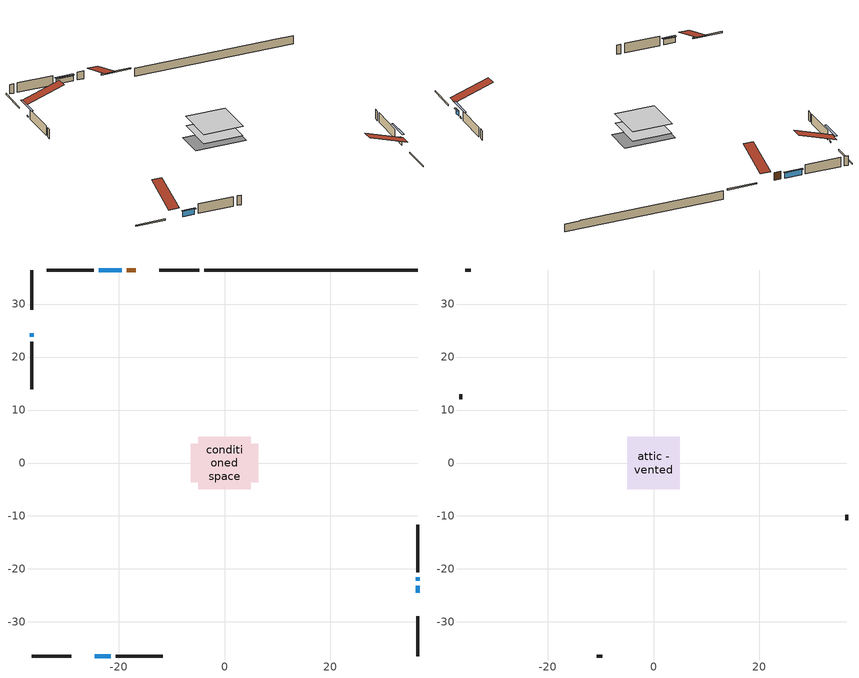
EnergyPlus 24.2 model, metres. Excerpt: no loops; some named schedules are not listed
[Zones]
conditioned space
 floor adiabatic (AdiabaticFloorConstruction): -4.93,-4.93 -4.93,4.93 4.93,4.93 4.93,-4.93 z0.45
 floor foundation (Slab1 construction): -6.4,-3.66 -6.4,3.66 6.4,3.66 6.4,-3.66 z-1.68
 wall outside (RimJoist1 construction): -4.74,36.42 -12.29,36.42 / -36.42,-36.42 -28.88,-36.42 / -36.42,36.42 -36.42,28.88 / 36.42,-36.42 36.42,-28.88 z0.45:0.75
 wall outside (AdiabaticWallConstruction 1): -16.71,36.42 -18.42,36.42 z0.45:2.48
 wall outside (AdiabaticWallConstruction): 36.42,-24.45 36.42,-23.14 z0.45:1.67; -19.35,36.42 -23.7,36.42 z0.45:1.81; -24.45,-36.42 -21.49,-36.42 z0.45:1.83; 36.42,-22.22 36.42,-21.56 / -36.42,24.45 -36.42,23.8 z0.45:0.76
 wall outside (Wall1 construction): -24.63,36.42 -33.58,36.42 / -20.56,-36.42 -11.61,-36.42 / -36.42,22.87 -36.42,13.92 / 36.42,-20.63 36.42,-11.69 z0.45:2.89
 wall foundation (FoundationWall1 construction): -3.82,36.42,-1.68 -3.82,36.42,0.45 32.4,36.42,0.45 32.4,36.42,0.35 36.42,36.42,0.35 36.42,36.42,-1.68
 window (WindowConstruction): 36.42,-24.45 36.42,-23.14 z0.45:1.67
 window (WindowConstruction 1): -19.35,36.42 -23.7,36.42 z0.45:1.81
 window (WindowConstruction 2): -24.45,-36.42 -21.49,-36.42 z0.45:1.83
 window (WindowConstruction 3): 36.42,-22.22 36.42,-21.56 z0.45:0.75
 window (WindowConstruction 4): -36.42,24.45 -36.42,23.8 z0.45:0.75
 door (Door): -16.71,36.42 -18.42,36.42 z0.45:2.48
 ceiling adiabatic (AdiabaticFloorConstruction): 4.93,-4.93 4.93,4.93 -4.93,4.93 -4.93,-4.93 z0.45
attic - vented
 floor to conditioned space (Floor1 construction Reversed): -5,-5 -5,5 5,5 5,-5 z2.89
 wall outside (Wall2 construction): -34.5,36.42 -35.49,36.42 / -10.69,-36.42 -9.7,-36.42 / -36.42,12.99 -36.42,12.01 / 36.42,-10.76 36.42,-9.77 z0.45:2.89
 roof outside (Roof1 construction): -15.78,36.42,2.89 -15.78,26.68,6.13 -13.22,26.68,6.13 -13.22,36.42,2.89; -25.38,-36.42,2.89 -25.38,-26.68,6.13 -27.95,-26.68,6.13 -27.95,-36.42,2.89; -36.42,25.38,2.89 -26.68,25.38,6.13 -26.68,27.95,6.13 -36.42,27.95,2.89; 36.42,-25.38,2.89 26.68,-25.38,6.13 26.68,-27.95,6.13 36.42,-27.95,2.89
shading: 36.42,-22.94 36.42,-24.65 36.83,-24.65 36.83,-22.94 z1.87; -23.9,36.42 -19.15,36.42 -19.15,36.83 -23.9,36.83 z2.01; -21.29,-36.42 -24.65,-36.42 -24.65,-36.83 -21.29,-36.83 z2.03; 36.42,-18.89 36.42,-24.89 36.83,-24.89 36.83,-18.89 z3.42; -36.42,21.13 -36.42,27.12 -36.83,27.12 -36.83,21.13 z3.42
[Building]
Building 1: Terrain=Suburbs
[Site:Location]
Winnipeg Intl AP_MB: Latitude {deg}=49.91; Longitude {deg}=-97.24; Time Zone {hr}=-6; Elevation {m}=239; Keep Site Location Information=Yes
[Site:GroundTemperature:Shallow]
-2.46526, -5.11642, -5.32873, -4.07063, 0.979979, 6.00706, 10.3653, 13.1261, 13.3606, 11.1152, 6.8681, 1.99523
[Site:WaterMainsTemperature]
Calculation Method=Schedule; Temperature Schedule=mains temperature schedule
[Material] Roughness=Rough; Thermal Absorptance=0.9
Name | Thickness {m} | Conductivity {W/m-K} | Density {kg/m3} | Specific Heat {J/kg-K} | Solar Absorptance | Visible Absorptance
asphalt or fiberglass shingles | 0.00635 | 0.162714 | 1121.4 | 1465.45 | 0.84 | 0.84
ceiling loosefill ins | 0.254 | 0.0480833 | 16.02 | 1046.75 | 0.7 | 0.7
ceiling stud and cavity | 0.1397 | 0.189801 | 65.682 | 1177.47 | 0.7 | 0.7
concrete 4.0 in. | 0.1016 | 1.803125 | 2242.8 | 837.4 | 0.7 | 0.7
concrete 8.0 in. | 0.2032 | 1.803125 | 2242.8 | 837.4 | 0.7 | 0.7
door material | 0.04445 | 0.188738 | 512.64 | 1214.23 | 0.7 | 0.7
exterior vertical ins | 0.0869181 | 0.029427 | 32.04 | 1214.23 | 0.7 | 0.7
floor covering | 0.0127 | 0.0433444 | 54.468 | 1339.84 | 0.6 | 0.6
floor rigid ins; wall rigid ins | 0.512978 | 0.029427 | 32.04 | 1214.23 | 0.7 | 0.7
floor stud and cavity | 0.1397 | 1.75129 | 37.0049 | 1207.88 | 0.7 | 0.7
furniture material conditioned space 1 | 0.1524 | 0.115458 | 640.8 | 1214.23 | 0.6 | 0.6
gypsum board | 0.0127 | 0.160291 | 801 | 837.4 | 0.6 | 0.6
gypsum board 1 | 0.0127 | 0.160291 | 801 | 837.4 | 0.7 | 0.7
osb sheathing 0.5 in. | 0.0127 | 0.115458 | 512.64 | 1214.23 | 0.7 | 0.7
osb sheathing 0.75 in. | 0.01905 | 0.115458 | 512.64 | 1214.23 | 0.7 | 0.7
osb sheathing 2.0 in. | 0.0508 | 0.115458 | 512.64 | 1214.23 | 0.7 | 0.7
rim joist rigid ins | 0.051816 | 0.029427 | 32.04 | 1214.23 | 0.7 | 0.7
rim joist stud and cavity | 0.0508 | 0.0402607 | 125.044 | 1163.47 | 0.6 | 0.6
wall stud and cavity | 0.1397 | 0.228645 | 139.0536 | 1170.24 | 0.7 | 0.7
wall stud and cavity 1 | 0.0889 | 6.1454 | 50.32683 | 1063.81 | 0.6 | 0.6
wall stud and cavity 2 | 0.0889 | 0.380278 | 52.3479 | 1209.89 | 0.7 | 0.7
wall stud and cavity 3 | 0.0889 | 0.391764 | 83.0341 | 1211.67 | 0.7 | 0.7
wood siding | 0.0254 | 0.102417 | 544.68 | 1172.36 | 0.4 | 0.4
wood siding 1 | 0.00254 | 0.102417 | 544.68 | 1172.36 | 0.4 | 0.4
wood siding 2; wood siding 3; wood siding 4 | 0.0254 | 0.102417 | 544.68 | 1172.36 | 0.7 | 0.7
[WindowMaterial:SimpleGlazingSystem]
Name | U-Factor {W/m2-K} | Solar Heat Gain Coefficient
WindowMaterial | 1.69829 | 0.56
WindowMaterial 1 | 1.7511 | 0.57
WindowMaterial 2 | 1.74542 | 0.57
WindowMaterial 3 | 2.87647 | 0.41
[Construction]
AdiabaticFloorConstruction: floor stud and cavity, floor rigid ins, osb sheathing 0.75 in., floor covering
AdiabaticWallConstruction: wood siding 3, wall rigid ins, wall stud and cavity 2, gypsum board
AdiabaticWallConstruction 1: wood siding 4, wall rigid ins, wall stud and cavity 2, gypsum board
Door: door material
Floor1 construction Reversed: gypsum board, ceiling stud and cavity, ceiling loosefill ins
FoundationWall1 construction: concrete 8.0 in., gypsum board 1
furniture construction conditioned space 1: furniture material conditioned space 1
PartitionWallConstruction: gypsum board, wall stud and cavity 3, gypsum board
RimJoist1 construction: wood siding 2, rim joist rigid ins, osb sheathing 2.0 in., rim joist stud and cavity
Roof1 construction: asphalt or fiberglass shingles
Slab1 construction: concrete 4.0 in.
Wall1 construction: wood siding, osb sheathing 0.5 in., wall stud and cavity, gypsum board
Wall2 construction: wood siding 1, wall stud and cavity 1
WindowConstruction: WindowMaterial
WindowConstruction 1: WindowMaterial 1
WindowConstruction 2: WindowMaterial 2
WindowConstruction 3; WindowConstruction 4: WindowMaterial 3
[Zone] Multiplier=1; Part of Total Floor Area=Yes
Name | Volume {m3}
attic - vented | 52.6414
conditioned space | 477
[Space]
Name | Zone | Volume {m3}
attic - vented 1 | attic - vented | 52.6414
conditioned space 1 | conditioned space | 477
[ZoneInfiltration:EffectiveLeakageArea]
infil attic - vented 1: Zone or Space=attic - vented 1; Schedule=Always On Discrete; Effective Air Leakage Area {cm2}=3330.67; Stack Coefficient=0.00039524; Wind Coefficient=1.34323e-05
[ZoneMixing]
whole house fan mix: Zone or Space=attic - vented; Schedule=Always On Continuous; Design Flow Rate Calculation Method=Flow/Zone; Design Flow Rate {m3/s}=0; Source Zone or Space=conditioned space
[SurfaceProperty:ExposedFoundationPerimeter]
Slab1: Exposed Perimeter Calculation Method=TotalExposedPerimeter; Total Exposed Perimeter {m}=40.235
[InternalMass] Zone or ZoneList=conditioned space; Space or SpaceList=conditioned space 1
Name | Construction | Surface Area {m2}
furniture mass conditioned space 1 | furniture construction conditioned space 1 | 76.3202
partition wall mass | PartitionWallConstruction | 190.801
[Lights]
interior lighting: Zone or ZoneList or Space or SpaceList=conditioned space 1; Schedule=interior lighting schedule; Design Level Calculation Method=LightingLevel; Lighting Level {W}=343.2; Return Air Fraction=0; Fraction Radiant=0.6; Fraction Visible=0.2; Fraction Replaceable=1
[People]
occupants: Zone or ZoneList or Space or SpaceList=conditioned space 1; Number of People Schedule=occupants schedule; Number of People Calculation Method=People; Number of People=3; Fraction Radiant=0.314171; Sensible Heat Fraction=0.56303; Activity Level Schedule=occupants activity schedule; Carbon Dioxide Generation Rate {m3/s-W}=0; Enable ASHRAE 55 Comfort Warnings=No; Mean Radiant Temperature Calculation Type=EnclosureAveraged
[ElectricEquipment] Zone or ZoneList or Space or SpaceList=conditioned space 1; Design Level Calculation Method=EquipmentLevel
Name | Schedule | Design Level {W} | Fraction Latent | Fraction Radiant | Fraction Lost
clothes dryer | clothes dryer schedule | 140.772 | 0.015 | 0.081 | 0.85
clothes washer | clothes washer schedule | 32.1985 | 0.03 | 0.162 | 0.7
cooking range | cooking range schedule | 215.147 | 0.08 | 0.432 | 0.2
dishwasher | dishwasher schedule | 66.8632 | 0.3 | 0.18 | 0.4
fridge | fridge schedule | 72.9452 | 0 | 0.6 | 0
mech vent house fan | mech vent house fan schedule | 10 | 0 | 0 | 1
mech vent house fan cfis | mech vent house fan cfis schedule | 0 | 0 | 0 | 0
misc plug loads | misc plug loads schedule | 494.7 | 0.045 | 0.513 | 0.1
whole house fan | Always On Discrete | 0 | 0 | 0 | 1
[OtherEquipment] Zone or ZoneList or Space or SpaceList=conditioned space 1; Design Level Calculation Method=EquipmentLevel
Name | Fuel Type | Schedule | Design Level {W} | Fraction Latent | Fraction Radiant | Fraction Lost
clothes dryer 1 | Electricity | clothes dryer schedule | 0 | 0.015 | 0.081 | 0.85
cooking range 1 | Electricity | cooking range schedule | 0 | 0.08 | 0.432 | 0.2
general water use latent | None | general water use schedule | 62.594 | 1 | 0 | 0
general water use sensible | None | general water use schedule | -61.6891 | 0 | 0.6 | 0
mech vent house fan latent load | None | Always On Discrete | 0 | 1 | 0 | 0
mech vent house fan sensible load | None | Always On Discrete | 0 | 0 | 0 | 0
water heater energy adjustment1 | Electricity | Always On Discrete | 0.01 | 0 | 0 | 1
[ZoneInfiltration:DesignFlowRate] Zone or ZoneList or Space or SpaceList=conditioned space 1; Schedule=Always On Discrete; Design Flow Rate Calculation Method=Flow/Zone; Design Flow Rate {m3/s}=0
infil flow; natural vent flow; whole house fan flow
[AvailabilityManager:Scheduled]
central ac and furnace airloop Availability Manager: Schedule=Always On Discrete
[Foundation:Kiva]
Foundation Kiva 1: Initial Indoor Air Temperature {C}=21; Wall Height Above Grade {m}=0.450007; Wall Depth Below Slab {m}=0.2032; Custom Block Material Name 1=exterior vertical ins; Custom Block Depth 1 {m}=2.13; Custom Block X Position 1 {m}=0.2159; Custom Block Z Position 1 {m}=0
[Foundation:Kiva:Settings]
Soil Conductivity {W/m-K}=0.849921; Soil Density {kg/m3}=1842.3; Soil Specific Heat {J/kg-K}=418.7; Ground Solar Absorptivity=0.9; Ground Thermal Absorptivity=0.9; Ground Surface Roughness {m}=0.03; Far-Field Width {m}=40; Deep-Ground Boundary Condition=ZeroFlux; Deep-Ground Depth {m}=40; Minimum Cell Dimension {m}=0.2; Maximum Cell Growth Coefficient=3; Simulation Timestep=Timestep
[Exterior:Lights]
exterior lighting: Schedule=exterior lighting schedule; Design Level {W}=75.6
[EnergyManagementSystem:GlobalVariable]
central_ac_and_furnace_airloop_Fan_RTF
infil_program_Qfan
infil_program_Qinf
natural_vent_program_Qnv
natural_vent_program_Qwhf
[EnergyManagementSystem:Sensor]
Name | Output:Variable or Output:Meter Index Key | Output:Variable or Output:Meter
airflow_gain | infil flow | Infiltration Sensible Heat Gain Energy
airflow_gain_1 | natural vent flow | Infiltration Sensible Heat Gain Energy
airflow_gain_2 | whole house fan flow | Infiltration Sensible Heat Gain Energy
airflow_loss | infil flow | Infiltration Sensible Heat Loss Energy
airflow_loss_1 | natural vent flow | Infiltration Sensible Heat Loss Energy
airflow_loss_2 | whole house fan flow | Infiltration Sensible Heat Loss Energy
clg_load_cond |  | Cooling:EnergyTransfer:Zone:CONDITIONED SPACE
clg_sp_s; clg_sp_s_1 | cooling setpoint | Schedule Value
clothes_dryer_exhaust_0_sch_s | clothes dryer exhaust 0 schedule | Schedule Value
cool_season | cooling season schedule | Schedule Value
htg_load_cond |  | Heating:EnergyTransfer:Zone:CONDITIONED SPACE
htg_sp_s; htg_sp_s_1 | heating setpoint | Schedule Value
ig_ee_conv | clothes dryer | Electric Equipment Convective Heating Energy
ig_ee_conv_2 | cooking range | Electric Equipment Convective Heating Energy
ig_ee_conv_4 | fridge | Electric Equipment Convective Heating Energy
ig_ee_conv_5 | misc plug loads | Electric Equipment Convective Heating Energy
ig_ee_conv_6 | whole house fan | Electric Equipment Convective Heating Energy
ig_ee_rad | clothes dryer | Electric Equipment Radiant Heating Energy
ig_ee_rad_2 | cooking range | Electric Equipment Radiant Heating Energy
ig_ee_rad_4 | fridge | Electric Equipment Radiant Heating Energy
ig_ee_rad_5 | misc plug loads | Electric Equipment Radiant Heating Energy
ig_ee_rad_6 | whole house fan | Electric Equipment Radiant Heating Energy
ig_lgt_conv | interior lighting | Lights Convective Heating Energy
ig_lgt_rad | interior lighting | Lights Radiant Heating Energy
ig_lgt_vis | interior lighting | Lights Visible Radiation Heating Energy
ig_oe_conv | clothes dryer 1 | Other Equipment Convective Heating Energy
ig_oe_conv_1 | cooking range 1 | Other Equipment Convective Heating Energy
ig_oe_conv_2 | general water use latent | Other Equipment Convective Heating Energy
ig_oe_conv_3 | general water use sensible | Other Equipment Convective Heating Energy
ig_oe_conv_4 | water heater energy adjustment1 | Other Equipment Convective Heating Energy
ig_oe_rad | clothes dryer 1 | Other Equipment Radiant Heating Energy
ig_oe_rad_1 | cooking range 1 | Other Equipment Radiant Heating Energy
ig_oe_rad_2 | general water use latent | Other Equipment Radiant Heating Energy
ig_oe_rad_3 | general water use sensible | Other Equipment Radiant Heating Energy
ig_oe_rad_4 | water heater energy adjustment1 | Other Equipment Radiant Heating Energy
ig_ppl_conv | occupants | People Convective Heating Energy
ig_ppl_rad | occupants | People Radiant Heating Energy
im_conv | furniture mass conditioned space 1 | Surface Inside Face Convection Heat Gain Energy
im_conv_1 | partition wall mass | Surface Inside Face Convection Heat Gain Energy
im_ig | furniture mass conditioned space 1 | Surface Inside Face Internal Gains Radiation Heat Gain Energy
im_ig_1 | partition wall mass | Surface Inside Face Internal Gains Radiation Heat Gain Energy
im_lgt | furniture mass conditioned space 1 | Surface Inside Face Lights Radiation Heat Gain Energy
im_lgt_1 | partition wall mass | Surface Inside Face Lights Radiation Heat Gain Energy
im_sol | furniture mass conditioned space 1 | Surface Inside Face Solar Radiation Heat Gain Energy
im_sol_1 | partition wall mass | Surface Inside Face Solar Radiation Heat Gain Energy
im_surf | furniture mass conditioned space 1 | Surface Inside Face Net Surface Thermal Radiation Heat Gain Energy
im_surf_1 | partition wall mass | Surface Inside Face Net Surface Thermal Radiation Heat Gain Energy
mv_conv | mech vent house fan | Electric Equipment Convective Heating Energy
mv_conv_1 | mech vent house fan cfis | Electric Equipment Convective Heating Energy
mv_conv_2 | mech vent house fan latent load | Other Equipment Convective Heating Energy
mv_conv_3 | mech vent house fan sensible load | Other Equipment Convective Heating Energy
mv_rad | mech vent house fan | Electric Equipment Radiant Heating Energy
mv_rad_1 | mech vent house fan cfis | Electric Equipment Radiant Heating Energy
mv_rad_2 | mech vent house fan latent load | Other Equipment Radiant Heating Energy
mv_rad_3 | mech vent house fan sensible load | Other Equipment Radiant Heating Energy
natural_vent_s | natural vent schedule | Schedule Value
out_pb_s |  | Site Outdoor Air Barometric Pressure
out_wt_s |  | Site Outdoor Air Humidity Ratio
site_vw_s |  | Site Wind Speed
ss_back_out | Window1 | Surface Window Shortwave from Zone Back Out Window Heat Transfer Rate
ss_back_out_1 | Window2 | Surface Window Shortwave from Zone Back Out Window Heat Transfer Rate
ss_back_out_2 | Window5 | Surface Window Shortwave from Zone Back Out Window Heat Transfer Rate
ss_back_out_3 | Window7 | Surface Window Shortwave from Zone Back Out Window Heat Transfer Rate
ss_back_out_4 | Window9 | Surface Window Shortwave from Zone Back Out Window Heat Transfer Rate
ss_conv | Door1 | Surface Inside Face Convection Heat Gain Energy
ss_conv_1 | Window1 | Surface Inside Face Convection Heat Gain Energy
ss_conv_2 | Window2 | Surface Inside Face Convection Heat Gain Energy
ss_conv_3 | Window5 | Surface Inside Face Convection Heat Gain Energy
ss_conv_4 | Window7 | Surface Inside Face Convection Heat Gain Energy
ss_conv_5 | Window9 | Surface Inside Face Convection Heat Gain Energy
ss_ig | Door1 | Surface Inside Face Internal Gains Radiation Heat Gain Energy
ss_ig_1 | Window1 | Surface Inside Face Internal Gains Radiation Heat Gain Energy
ss_ig_2 | Window2 | Surface Inside Face Internal Gains Radiation Heat Gain Energy
ss_ig_3 | Window5 | Surface Inside Face Internal Gains Radiation Heat Gain Energy
ss_ig_4 | Window7 | Surface Inside Face Internal Gains Radiation Heat Gain Energy
ss_ig_5 | Window9 | Surface Inside Face Internal Gains Radiation Heat Gain Energy
ss_lgt | Door1 | Surface Inside Face Lights Radiation Heat Gain Energy
ss_sol | Door1 | Surface Inside Face Solar Radiation Heat Gain Energy
ss_surf | Door1 | Surface Inside Face Net Surface Thermal Radiation Heat Gain Energy
ss_surf_1 | Window1 | Surface Inside Face Net Surface Thermal Radiation Heat Gain Energy
ss_surf_2 | Window2 | Surface Inside Face Net Surface Thermal Radiation Heat Gain Energy
ss_surf_3 | Window5 | Surface Inside Face Net Surface Thermal Radiation Heat Gain Energy
ss_surf_4 | Window7 | Surface Inside Face Net Surface Thermal Radiation Heat Gain Energy
ss_surf_5 | Window9 | Surface Inside Face Net Surface Thermal Radiation Heat Gain Energy
ss_trans_in | Window1 | Surface Window Transmitted Solar Radiation Rate
ss_trans_in_1 | Window2 | Surface Window Transmitted Solar Radiation Rate
ss_trans_in_2 | Window5 | Surface Window Transmitted Solar Radiation Rate
ss_trans_in_3 | Window7 | Surface Window Transmitted Solar Radiation Rate
ss_trans_in_4 | Window9 | Surface Window Transmitted Solar Radiation Rate
ss_trans_out | Window1 | Surface Inside Face Initial Transmitted Diffuse Transmitted Out Window Solar Radiation Rate
ss_trans_out_1 | Window2 | Surface Inside Face Initial Transmitted Diffuse Transmitted Out Window Solar Radiation Rate
ss_trans_out_2 | Window5 | Surface Inside Face Initial Transmitted Diffuse Transmitted Out Window Solar Radiation Rate
ss_trans_out_3 | Window7 | Surface Inside Face Initial Transmitted Diffuse Transmitted Out Window Solar Radiation Rate
ss_trans_out_4 | Window9 | Surface Inside Face Initial Transmitted Diffuse Transmitted Out Window Solar Radiation Rate
s_conv | Floor1 | Surface Inside Face Convection Heat Gain Energy
s_conv_1 | FoundationWall1 | Surface Inside Face Convection Heat Gain Energy
s_conv_10 | Wall1:180 | Surface Inside Face Convection Heat Gain Energy
s_conv_11 | Wall1:270 | Surface Inside Face Convection Heat Gain Energy
s_conv_12 | Wall1:90 | Surface Inside Face Convection Heat Gain Energy
s_conv_2 | inferred conditioned ceiling | Surface Inside Face Convection Heat Gain Energy
s_conv_3 | inferred conditioned floor | Surface Inside Face Convection Heat Gain Energy
s_conv_4 | RimJoist1:0 | Surface Inside Face Convection Heat Gain Energy
s_conv_5 | RimJoist1:180 | Surface Inside Face Convection Heat Gain Energy
s_conv_6 | RimJoist1:270 | Surface Inside Face Convection Heat Gain Energy
s_conv_7 | RimJoist1:90 | Surface Inside Face Convection Heat Gain Energy
s_conv_8 | Slab1 | Surface Inside Face Convection Heat Gain Energy
s_conv_9 | Wall1:0 | Surface Inside Face Convection Heat Gain Energy
s_ig | Floor1 | Surface Inside Face Internal Gains Radiation Heat Gain Energy
s_ig_1 | FoundationWall1 | Surface Inside Face Internal Gains Radiation Heat Gain Energy
s_ig_10 | Wall1:180 | Surface Inside Face Internal Gains Radiation Heat Gain Energy
s_ig_11 | Wall1:270 | Surface Inside Face Internal Gains Radiation Heat Gain Energy
s_ig_12 | Wall1:90 | Surface Inside Face Internal Gains Radiation Heat Gain Energy
s_ig_2 | inferred conditioned ceiling | Surface Inside Face Internal Gains Radiation Heat Gain Energy
s_ig_3 | inferred conditioned floor | Surface Inside Face Internal Gains Radiation Heat Gain Energy
s_ig_4 | RimJoist1:0 | Surface Inside Face Internal Gains Radiation Heat Gain Energy
s_ig_5 | RimJoist1:180 | Surface Inside Face Internal Gains Radiation Heat Gain Energy
s_ig_6 | RimJoist1:270 | Surface Inside Face Internal Gains Radiation Heat Gain Energy
s_ig_7 | RimJoist1:90 | Surface Inside Face Internal Gains Radiation Heat Gain Energy
s_ig_8 | Slab1 | Surface Inside Face Internal Gains Radiation Heat Gain Energy
s_ig_9 | Wall1:0 | Surface Inside Face Internal Gains Radiation Heat Gain Energy
s_lgt | Floor1 | Surface Inside Face Lights Radiation Heat Gain Energy
s_lgt_1 | FoundationWall1 | Surface Inside Face Lights Radiation Heat Gain Energy
s_lgt_10 | Wall1:180 | Surface Inside Face Lights Radiation Heat Gain Energy
s_lgt_11 | Wall1:270 | Surface Inside Face Lights Radiation Heat Gain Energy
s_lgt_12 | Wall1:90 | Surface Inside Face Lights Radiation Heat Gain Energy
s_lgt_2 | inferred conditioned ceiling | Surface Inside Face Lights Radiation Heat Gain Energy
s_lgt_3 | inferred conditioned floor | Surface Inside Face Lights Radiation Heat Gain Energy
s_lgt_4 | RimJoist1:0 | Surface Inside Face Lights Radiation Heat Gain Energy
s_lgt_5 | RimJoist1:180 | Surface Inside Face Lights Radiation Heat Gain Energy
s_lgt_6 | RimJoist1:270 | Surface Inside Face Lights Radiation Heat Gain Energy
s_lgt_7 | RimJoist1:90 | Surface Inside Face Lights Radiation Heat Gain Energy
s_lgt_8 | Slab1 | Surface Inside Face Lights Radiation Heat Gain Energy
s_lgt_9 | Wall1:0 | Surface Inside Face Lights Radiation Heat Gain Energy
s_sol | Floor1 | Surface Inside Face Solar Radiation Heat Gain Energy
s_sol_1 | FoundationWall1 | Surface Inside Face Solar Radiation Heat Gain Energy
s_sol_10 | Wall1:180 | Surface Inside Face Solar Radiation Heat Gain Energy
s_sol_11 | Wall1:270 | Surface Inside Face Solar Radiation Heat Gain Energy
s_sol_12 | Wall1:90 | Surface Inside Face Solar Radiation Heat Gain Energy
s_sol_2 | inferred conditioned ceiling | Surface Inside Face Solar Radiation Heat Gain Energy
s_sol_3 | inferred conditioned floor | Surface Inside Face Solar Radiation Heat Gain Energy
s_sol_4 | RimJoist1:0 | Surface Inside Face Solar Radiation Heat Gain Energy
s_sol_5 | RimJoist1:180 | Surface Inside Face Solar Radiation Heat Gain Energy
s_sol_6 | RimJoist1:270 | Surface Inside Face Solar Radiation Heat Gain Energy
s_sol_7 | RimJoist1:90 | Surface Inside Face Solar Radiation Heat Gain Energy
s_sol_8 | Slab1 | Surface Inside Face Solar Radiation Heat Gain Energy
s_sol_9 | Wall1:0 | Surface Inside Face Solar Radiation Heat Gain Energy
s_surf | Floor1 | Surface Inside Face Net Surface Thermal Radiation Heat Gain Energy
s_surf_1 | FoundationWall1 | Surface Inside Face Net Surface Thermal Radiation Heat Gain Energy
s_surf_10 | Wall1:180 | Surface Inside Face Net Surface Thermal Radiation Heat Gain Energy
s_surf_11 | Wall1:270 | Surface Inside Face Net Surface Thermal Radiation Heat Gain Energy
s_surf_12 | Wall1:90 | Surface Inside Face Net Surface Thermal Radiation Heat Gain Energy
s_surf_2 | inferred conditioned ceiling | Surface Inside Face Net Surface Thermal Radiation Heat Gain Energy
s_surf_3 | inferred conditioned floor | Surface Inside Face Net Surface Thermal Radiation Heat Gain Energy
s_surf_4 | RimJoist1:0 | Surface Inside Face Net Surface Thermal Radiation Heat Gain Energy
s_surf_5 | RimJoist1:180 | Surface Inside Face Net Surface Thermal Radiation Heat Gain Energy
s_surf_6 | RimJoist1:270 | Surface Inside Face Net Surface Thermal Radiation Heat Gain Energy
s_surf_7 | RimJoist1:90 | Surface Inside Face Net Surface Thermal Radiation Heat Gain Energy
s_surf_8 | Slab1 | Surface Inside Face Net Surface Thermal Radiation Heat Gain Energy
s_surf_9 | Wall1:0 | Surface Inside Face Net Surface Thermal Radiation Heat Gain Energy
[EnergyManagementSystem:Actuator]
Name | Actuated Component Unique | Actuated Component Type | Actuated Component Control Type
fridge_schedule_act | fridge schedule | Schedule:Constant | Schedule Value
infil_flow_act | infil flow | Zone Infiltration | Air Exchange Flow Rate
mech_vent_house_fan_cfis_act | mech vent house fan cfis | ElectricEquipment | Electricity Rate
mech_vent_house_fan_latent_load_act | mech vent house fan latent load | OtherEquipment | Power Level
mech_vent_house_fan_sensible_load_act | mech vent house fan sensible load | OtherEquipment | Power Level
natural_vent_flow_act | natural vent flow | Zone Infiltration | Air Exchange Flow Rate
water_heater_ec_adj_act | water heater energy adjustment1 | OtherEquipment | Power Level
whole_house_fan_act | whole house fan | ElectricEquipment | Electricity Rate
whole_house_fan_flow_act | whole house fan flow | Zone Infiltration | Air Exchange Flow Rate
whole_house_fan_mix_act | whole house fan mix | ZoneMixing | Air Exchange Flow Rate
[EnergyManagementSystem:Program]
central_ac_and_furnace_supply_fan_disaggregate_program: Set central_ac_and_furnace_supply_fan_clg = 0; If central_ac_and_furnace_clg_coil_s > 0; Set central_ac_and_furnace_supply_fan_clg = central_ac_and_furnace_supply_fan_s; EndIf
